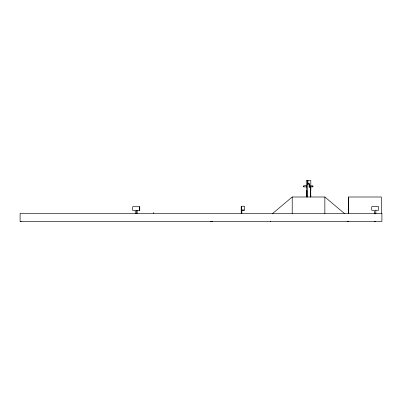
<?xml version="1.0" encoding="UTF-8"?>
<svg xmlns="http://www.w3.org/2000/svg" width="402" height="402" viewBox="0 0 402 402"><rect width="100%" height="100%" fill="white"/><g stroke="black" fill="none" stroke-linecap="round" stroke-linejoin="round"><path stroke-width="0.6" d="M303.907 186.744C301.329 186.603 306.123 184.714 306.641 185.945M272.219 213.824L292.209 196.995L324.856 196.995L344.805 213.799M212.271 221.452L212.799 221.231L211.703 221.527L210.558 221.231M312.731 185.915L312.389 186.427L312.791 186.865L313.128 186.478L312.826 185.925L309.078 185.935M303.651 186.905L306.696 186.89M309.133 186.88L312.791 186.865M307.389 183.764L308.53 183.764L308.53 183.357M307.389 184.176L309.123 184.176L309.123 187.221L310.51 187.221L310.816 196.995M306.249 186.9L306.555 186.9M310.51 190.513L310.816 190.513L310.811 180.448L306.249 180.448L306.329 191.121M306.249 190.583L306.917 190.583L306.917 196.995M306.249 191.121L306.555 191.121L306.555 196.995M241.26 209.944L244.557 209.944L244.557 206.256L241.26 206.256L241.26 212.849M375.463 210.266L378.578 210.266L378.578 206.578L371.729 206.578L371.729 210.266L374.347 210.266L374.347 213.964M135.394 210.417L132.62 210.417L132.62 206.723L139.755 206.723L139.755 210.417L136.358 210.417M241.798 210.442L244.542 210.442M153.257 212.794L153.745 212.794L153.755 213.346M374.347 213.171L375.835 213.171M374.347 221.351L375.835 221.351M20.668 221.552L21.231 221.552M303.595 185.96L303.972 186.277M381.357 213.361L381.357 196.995L348.423 196.995L348.423 213.552M375.835 210.266L375.835 213.964M348.519 196.995L348.519 213.552M348.519 221.145L348.519 221.527M348.423 221.155L348.423 221.527M324.856 196.995L324.856 213.552M310.736 186.623L310.736 190.533M310.736 191.121L310.736 196.995M309.671 186.623L309.671 183.578L307.942 183.578L307.942 180.448M307.389 180.448L307.389 196.995M292.209 196.995L292.209 213.552M241.823 209.944L241.823 213.638M241.245 206.754L241.245 213.361M139.474 206.723L139.474 210.417M137.137 210.417L137.137 213.497M136.73 210.417L136.73 213.497M135.243 210.417L135.243 213.497M270.631 221.09A9.99 9.99 0 0 1 270.677 221.527M347.373 221.527A5.151 5.151 0 0 1 347.172 221.105M381.9 213.361L20.1 213.346L20.1 221.527L381.9 221.527L381.9 213.361"/></g></svg>
